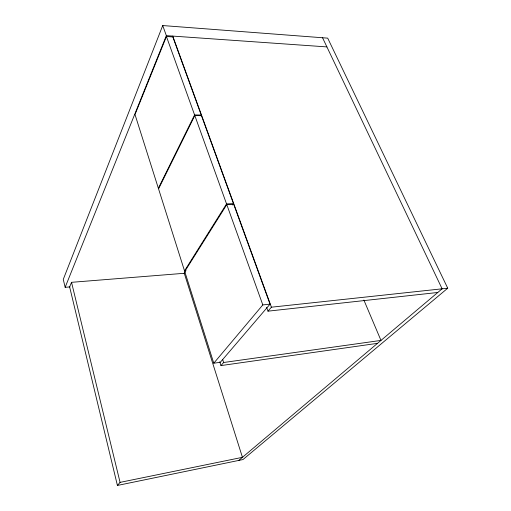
<?xml version="1.0" encoding="UTF-8"?>
<svg xmlns="http://www.w3.org/2000/svg" width="511" height="511" viewBox="0 0 511 511"><rect width="100%" height="100%" fill="white"/><g stroke="black" fill="none" stroke-linecap="round" stroke-linejoin="round"><path stroke-width="0.77" d="M117.415 485.45L120.066 482.378L242.444 457.326L184.273 273.289L71.534 282.321L69.637 286.939L117.415 485.45L242.968 459.555L447.732 288.21L327.704 38.146L162.722 25.55L63.268 279.396L65.153 287.31L69.898 286.92M65.153 287.31L166.35 35.642L162.722 25.55M166.433 36.498L135.006 114.528L158.365 188.278L194.589 114.918L166.433 36.498L172.833 36.945L201.245 115.058L194.589 114.918M232.62 204.981L233.476 203.646L201.475 115.684L194.819 115.55L158.557 188.872L184.522 270.856L186.093 270.734M184.522 270.856L226.539 203.902L194.819 115.55M226.795 204.624L184.733 271.52L213.777 363.206L220.311 362.293L270.038 304.16L233.731 204.362L226.795 204.624L262.807 304.92L213.777 363.206M184.056 273.634L185.333 271.609M219.749 361.794L220.963 365.589L223.626 362.503L380.976 340.415L363.87 300.046M266.627 307.418L267.981 311.167L271.411 307.194L447.732 288.21M238.784 460.417L442.117 288.817L322.543 37.75M220.963 365.589L377.514 343.341M267.981 311.167L437.78 292.477M262.807 304.92L270.038 304.16M226.539 203.902L233.476 203.646M166.35 35.642L326.906 46.91M172.75 36.089L271.411 307.194M222.649 359.463L223.626 362.503M71.534 282.321L120.066 482.378"/></g></svg>
